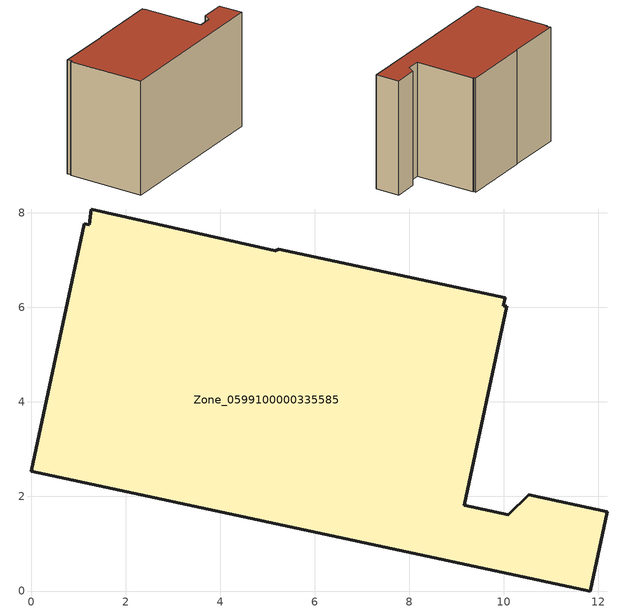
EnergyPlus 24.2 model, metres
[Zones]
Zone_0599100000335585
 floor ground (C_G): 10.03,6.21 9.99,6.04 10.06,6.03 9.16,1.81 10.09,1.61 10.53,2.04 12.19,1.68 11.84,0 0,2.53 1.12,7.77 1.23,7.75 1.27,8.08 5.17,7.2 5.24,7.23 z0
 wall outside (C_F): 11.84,0 12.19,1.68 10.53,2.04 10.09,1.61 9.16,1.81 10.06,6.03 9.99,6.04 10.03,6.21 5.24,7.23 5.17,7.2 1.27,8.08 1.23,7.75 1.12,7.77 0,2.53 11.84,0 z0:8.18
 roof outside (C_R): 9.16,1.81 10.06,6.03 9.99,6.04 10.03,6.21 5.24,7.23 5.17,7.2 1.27,8.08 1.23,7.75 1.12,7.77 0,2.53 11.84,0 12.19,1.68 10.53,2.04 10.09,1.61 z8.18
[BUILDING]
Pand.0599100000335585: North Axis=0; Terrain=City; Loads Convergence Tolerance Value=0.04; Temperature Convergence Tolerance Value=0.4; Solar Distribution=FullExterior; Maximum Number of Warmup Days=25; Minimum Number of Warmup Days=1
[Site:Location]
Rotterdam.The.Hague.AP_ZH_NLD Design_Conditions: Latitude=51.96; Longitude=4.45; Time Zone=1; Elevation=-4.5
[SITE:GROUNDTEMPERATURE:BUILDINGSURFACE]
18, 18, 18, 18, 18, 18, 18, 18, 18, 18, 18, 18
[MATERIAL] Thermal Absorptance=0.9; Solar Absorptance=0.7; Visible Absorptance=0.7
Name | Roughness | Thickness | Conductivity | Density | Specific Heat
G.TI.1975-1991 | MediumSmooth | 0.15 | 0.288461 | 540 | 1210
F.TI.1975-1991 | Rough | 0.3 | 0.230769 | 1920 | 840
R.TI.1975-1991 | MediumRough | 0.2 | 0.153846 | 1500 | 1000
[CONSTRUCTION]
C_G: G.TI.1975-1991
C_F: F.TI.1975-1991
C_R: R.TI.1975-1991
[ZONE]
Zone_0599100000335585: Type=1; Multiplier=1; Ceiling Height=Autocalculate; Volume=Autocalculate; Floor Area=autocalculate; Part of Total Floor Area=Yes
[ZONEINFILTRATION:DESIGNFLOWRATE]
Infil_Zone_0599100000335585: Zone or ZoneList or Space or SpaceList=Zone_0599100000335585; Schedule=AlwaysOn; Design Flow Rate Calculation Method=Flow/Area; Flow Rate per Floor Area=0.003; Constant Term Coefficient=1; Temperature Term Coefficient=0; Velocity Term Coefficient=0; Velocity Squared Term Coefficient=0
[HVACTEMPLATE:ZONE:IDEALLOADSAIRSYSTEM]
Zone_0599100000335585: Maximum Heating Supply Air Temperature=50; Minimum Cooling Supply Air Temperature=13; Maximum Heating Supply Air Humidity Ratio=0.0156; Minimum Cooling Supply Air Humidity Ratio=0.0077; Heating Limit=NoLimit; Cooling Limit=NoLimit; Dehumidification Control Type=ConstantSensibleHeatRatio; Cooling Sensible Heat Ratio=0.7; Dehumidification Setpoint=60; Humidification Control Type=None; Humidification Setpoint=30; Outdoor Air Method=None; Outdoor Air Flow Rate per Person=0.00944; Outdoor Air Flow Rate per Zone Floor Area=0; Outdoor Air Flow Rate per Zone=0; Demand Controlled Ventilation Type=None; Outdoor Air Economizer Type=NoEconomizer; Heat Recovery Type=None; Sensible Heat Recovery Effectiveness=0.7; Latent Heat Recovery Effectiveness=0.65
[ZONECONTROL:THERMOSTAT]
ThermostatControl_Zone_0599100000335585: Zone or ZoneList=Zone_0599100000335585; Control Type Schedule=DualSetpointControlType; Control 1=Thermostat_Zone_0599100000335585; Temperature Difference Between Cutout And Setpoint=0
[THERMOSTATSETPOINT:DUALSETPOINT]
Thermostat_Zone_0599100000335585: Heating Setpoint Temperature Schedule=HeatingSetpoint_Zone_0599100000335585; Cooling Setpoint Temperature Schedule=CoolingSetpoint_Zone_0599100000335585
[SCHEDULE:COMPACT]
HeatingSetpoint_Zone_0599100000335585: Through: 12/31, For: AllDays, Until: 24:00, 21
CoolingSetpoint_Zone_0599100000335585: Through: 12/31, For: AllDays, Until: 24:00, 24
DualSetpointControlType: Through: 12/31, For: AllDays, Until: 24:00, 4
AlwaysOn: Through: 12/31, For: AllDays, Until: 24:00, 1
